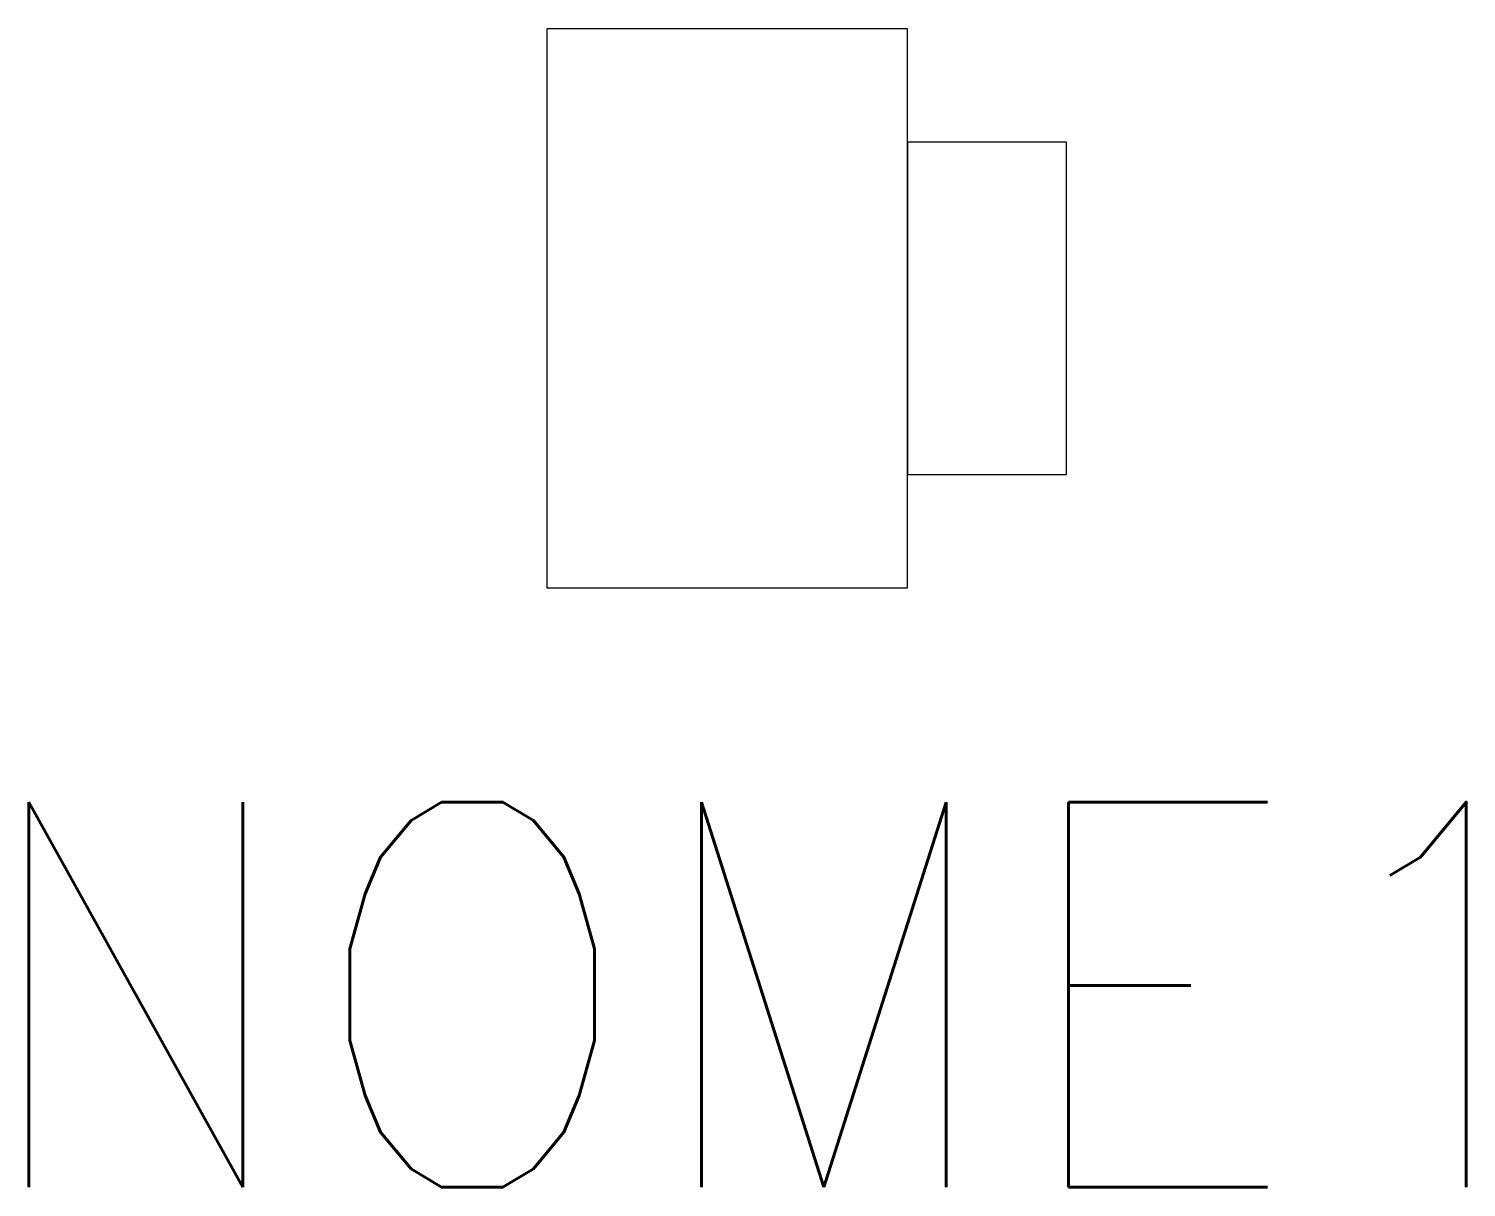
# Model space of a CAD drawing. Header units: millimetres. Extents: x -2.15 to 3.82, y -4.81 to 0.
import ezdxf
from ezdxf.enums import TextEntityAlignment as Align

# ---------------------------------------------------------------- set-up
doc = ezdxf.new("R2010")
doc.units = ezdxf.units.MM
doc.styles.add('ROMANS', font='romans', dxfattribs={"height": 2})

msp = doc.modelspace()

# ---------------------------------------------------------------- linework, layer by layer
at = {"color": 7, "linetype": 'Continuous'}
for points in [[(0, -2.3225), (1.4987, -2.3225), (1.4987, 0), (0, 0)], [(1.4987, -1.8513), (2.16, -1.8513), (2.16, -0.4712), (1.4987, -0.4712)]]:
    msp.add_lwpolyline(points, close=True, dxfattribs=at)

# ---------------------------------------------------------------- texts
at = {"color": 9, "style": 'ROMANS', "width": 0.910446}
msp.add_attdef('NOME1', text='', height=1.6, dxfattribs=at).set_placement((-2.4061, -4.8115), (4.3919, -4.8115), align=Align.FIT)

doc.saveas('drawing.dxf')
